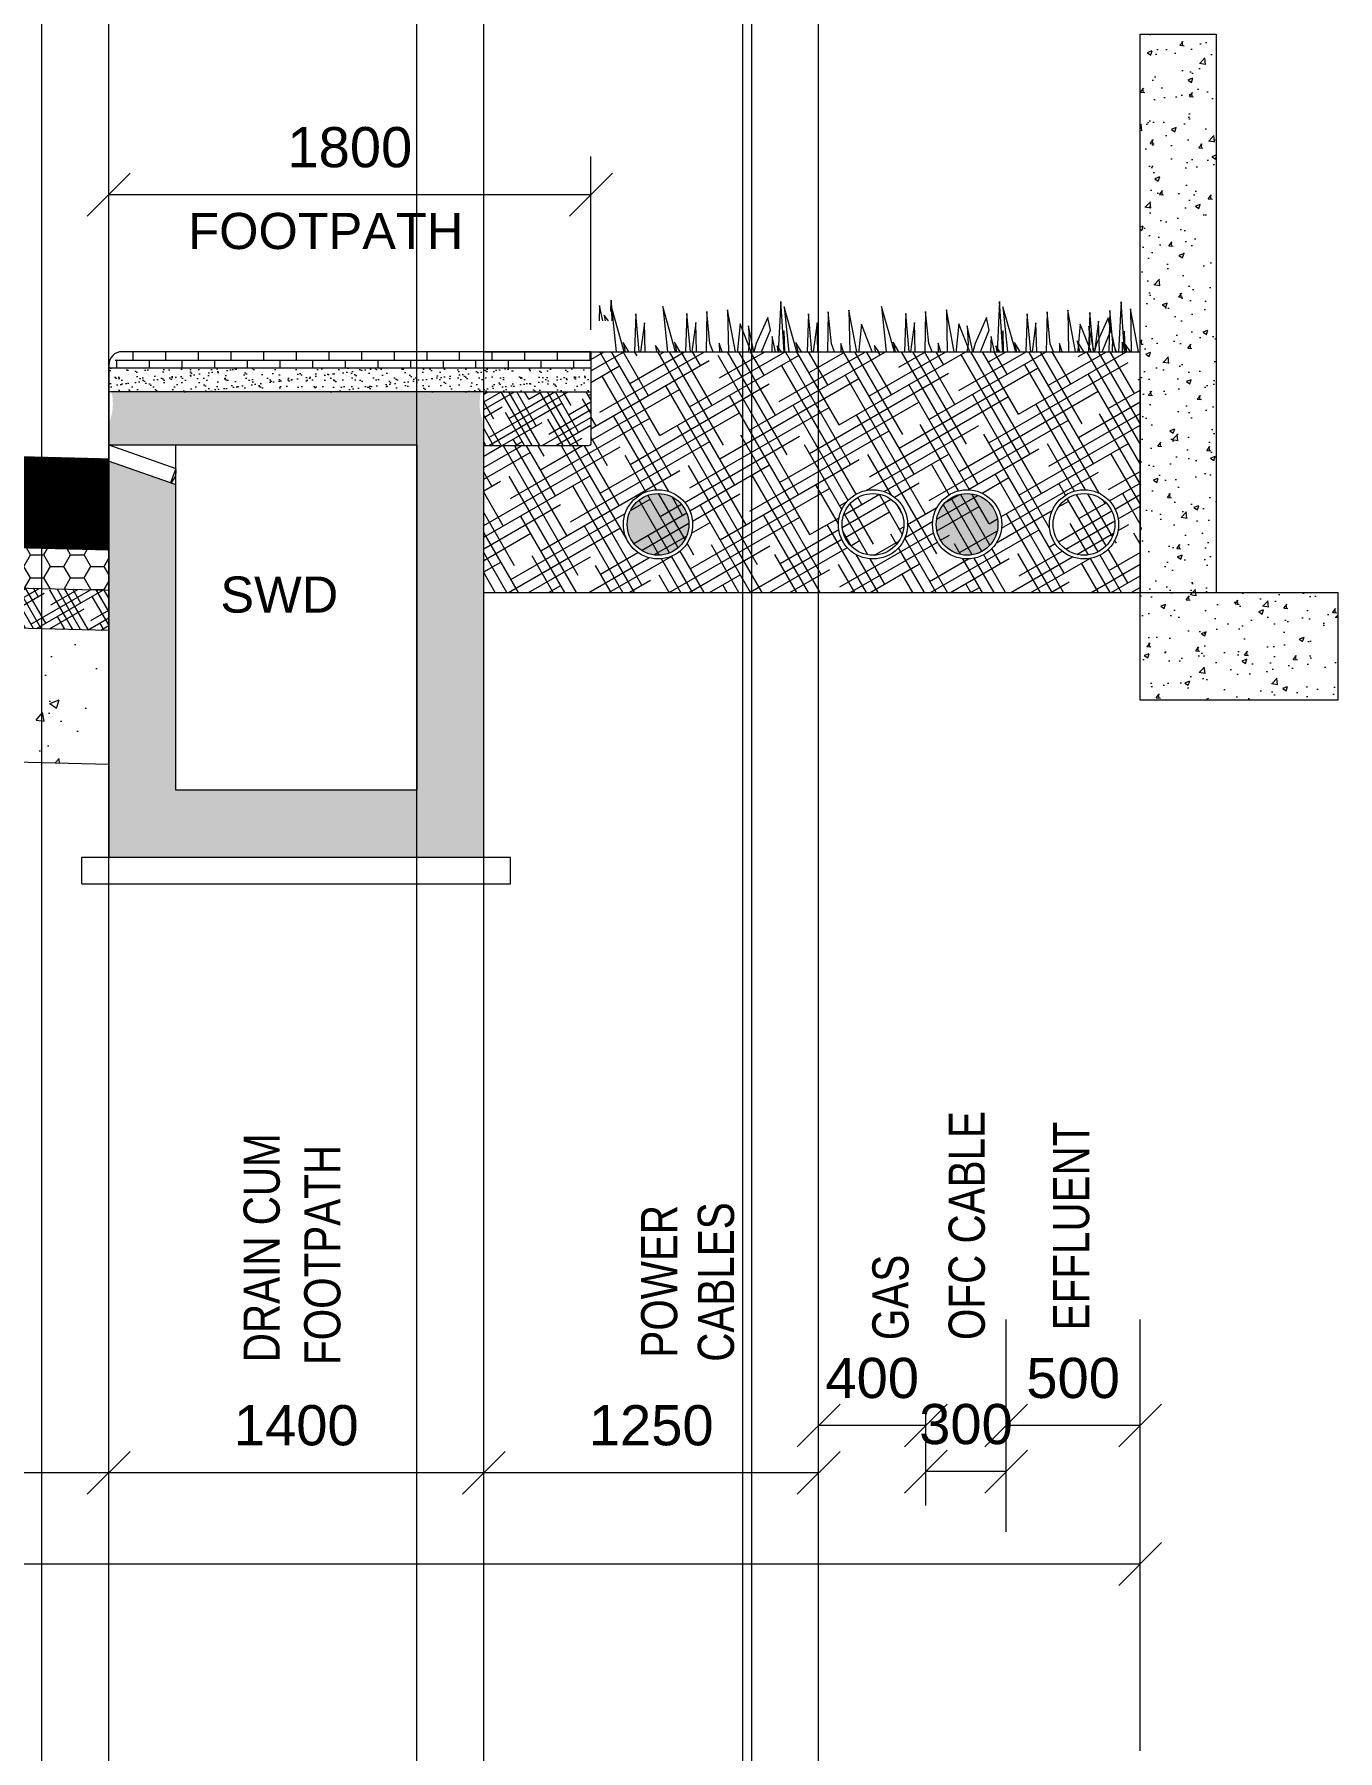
# Model space of a CAD drawing. Header units: inches. Extents: x 1863003 to 1881330, y 133141 to 515800.
# Drawn here: x 1875615 to 1880480, y 448050 to 454457 of the extents above; entities that cross this region are included whole.
import ezdxf

# ---------------------------------------------------------------- set-up
doc = ezdxf.new("R2010")
doc.units = ezdxf.units.IN
doc.header["$MEASUREMENT"] = 0
doc.layers.get('0').update_dxf_attribs({"color": 4, "linetype": 'ELEC_LINE', "lineweight": 13})
doc.layers.get('Defpoints').update_dxf_attribs({"lineweight": 13})
for name, color, linetype, lineweight in [('DIM', 7, 'Continuous', 13), ('DIMEN', 7, 'Continuous', 13), ('HATCH', 252, 'Continuous', 13)]:
    doc.layers.add(name, color=color, linetype=linetype, lineweight=lineweight)
doc.styles.add('ARIAL', font='arial.ttf')
doc.styles.get("Standard").update_dxf_attribs({"font": 'romans.shx'})
doc.linetypes.add('ELEC_LINE', pattern='A,12.7,-5.08,["EL",Standard,S=2.54,R=0,X=-2.54,Y=-1.27],-5.08', length=22.86)
doc.dimstyles.get("Standard").update_dxf_attribs({"dimtxt": 180, "dimasz": 160, "dimexe": 50, "dimexo": 50, "dimgap": 100, "dimtad": 1, "dimdec": 0, "dimzin": 0, "dimdsep": 46, "dimtxsty": 'ARIAL', "dimcen": 0.09, "dimclrd": 256, "dimclre": 256, "dimclrt": 256, "dimadec": 0, "dimazin": 0, "dimtm": 1e-09, "dimtfac": 1, "dimtdec": 0, "dimtofl": 0, "dimtmove": 0, "dimatfit": 3, "dimfxl": 0, "dimtolj": 1, "dimtzin": 0, "dimlwd": 9, "dimlwe": -1, "dimarcsym": 0})

# ---------------------------------------------------------------- blocks, each defined once
blk = doc.blocks.new('_Oblique')
at = {"color": 0, "linetype": 'ByBlock', "lineweight": -2}
blk.add_line((-0.5, -0.5), (0.5, 0.5), dxfattribs=at)
blk = doc.blocks.new('*D281')
at = {"layer": 'Defpoints', "color": 0, "ltscale": 0.02}
for p in [(1878942.303417261, 449091.2223591412), (1878942.303417261, 448914.5852513649), (1879242.303417261, 448914.5852513649)]:
    blk.add_point(p, dxfattribs=at)
at = {"layer": 'DIMEN', "ltscale": 0.02}
for p, q in [((1878942.303417261, 448964.5852513649), (1878942.303417261, 449141.2223591412)), ((1879242.303417261, 448964.5852513649), (1879242.303417261, 449141.2223591412))]:
    blk.add_line(p, q, dxfattribs=at)
at = {"layer": 'DIMEN', "lineweight": 9, "ltscale": 0.02}
blk.add_line((1879242.303417261, 449091.2223591412), (1878942.303417261, 449091.2223591412), dxfattribs=at)
at = {"layer": 'DIMEN', "lineweight": 9, "ltscale": 0.02, "xscale": 160, "yscale": 160, "zscale": 160, "rotation": 180}
blk.add_blockref('_Oblique', (1878942.303417261, 449091.2223591412), dxfattribs=at)
at = {"layer": 'DIMEN', "lineweight": 9, "ltscale": 0.02, "xscale": 160, "yscale": 160, "zscale": 160}
blk.add_blockref('_Oblique', (1879242.303417261, 449091.2223591412), dxfattribs=at)
at = {"layer": 'DIMEN', "ltscale": 0.02, "insert": (1879092.303417261, 449267.8594669174), "char_height": 150, "attachment_point": 5, "style": 'ARIAL'}
blk.add_mtext('\\A1;300', dxfattribs=at)
blk = doc.blocks.new('*D282')
at = {"layer": 'Defpoints', "color": 0, "ltscale": 0.02}
for p in [(1875892.303417261, 449086.9196093178), (1875892.303417261, 449086.9196093178), (1877292.303417261, 449086.9196093178)]:
    blk.add_point(p, dxfattribs=at)
at = {"layer": 'DIMEN', "lineweight": 9, "ltscale": 0.02}
blk.add_line((1877292.303417261, 449086.9196093178), (1875892.303417261, 449086.9196093178), dxfattribs=at)
at = {"layer": 'DIMEN', "lineweight": 9, "ltscale": 0.02, "xscale": 160, "yscale": 160, "zscale": 160, "rotation": 180}
blk.add_blockref('_Oblique', (1875892.303417261, 449086.9196093178), dxfattribs=at)
at = {"layer": 'DIMEN', "lineweight": 9, "ltscale": 0.02, "xscale": 160, "yscale": 160, "zscale": 160}
blk.add_blockref('_Oblique', (1877292.303417261, 449086.9196093178), dxfattribs=at)
at = {"layer": 'DIMEN', "ltscale": 0.02, "insert": (1876592.303417261, 449263.505557476), "char_height": 150, "attachment_point": 5, "style": 'ARIAL'}
blk.add_mtext('\\A1;1400', dxfattribs=at)
blk = doc.blocks.new('*D283')
at = {"layer": 'Defpoints', "color": 0, "ltscale": 0.02}
for p in [(1868892.303417261, 449086.9196093178), (1868892.303417261, 449086.9196093178), (1875892.303417261, 449086.9196093178)]:
    blk.add_point(p, dxfattribs=at)
at = {"layer": 'DIMEN', "lineweight": 9, "ltscale": 0.02}
blk.add_line((1875892.303417261, 449086.9196093178), (1868892.303417261, 449086.9196093178), dxfattribs=at)
at = {"layer": 'DIMEN', "lineweight": 9, "ltscale": 0.02, "xscale": 160, "yscale": 160, "zscale": 160, "rotation": 180}
blk.add_blockref('_Oblique', (1868892.303417261, 449086.9196093178), dxfattribs=at)
at = {"layer": 'DIMEN', "lineweight": 9, "ltscale": 0.02, "xscale": 160, "yscale": 160, "zscale": 160}
blk.add_blockref('_Oblique', (1875892.303417261, 449086.9196093178), dxfattribs=at)
at = {"layer": 'DIMEN', "ltscale": 0.02, "insert": (1872392.303417261, 449263.505557476), "char_height": 150, "attachment_point": 5, "style": 'ARIAL'}
blk.add_mtext('\\A1;7000', dxfattribs=at)
blk = doc.blocks.new('*D285')
at = {"layer": 'Defpoints', "color": 0, "ltscale": 0.02}
for p in [(1879742.303417261, 448746.6400187066), (1863742.303417261, 448569.0308781882), (1879742.303417261, 448569.0308781882)]:
    blk.add_point(p, dxfattribs=at)
at = {"layer": 'DIMEN', "ltscale": 0.02}
for p, q in [((1863742.303417261, 448619.0308781882), (1863742.303417261, 448796.6400187066)), ((1879742.303417261, 448619.0308781882), (1879742.303417261, 448796.6400187066))]:
    blk.add_line(p, q, dxfattribs=at)
at = {"layer": 'DIMEN', "lineweight": 9, "ltscale": 0.02}
blk.add_line((1863742.303417261, 448746.6400187066), (1879742.303417261, 448746.6400187066), dxfattribs=at)
at = {"layer": 'DIMEN', "lineweight": 9, "ltscale": 0.02, "xscale": 160, "yscale": 160, "zscale": 160, "rotation": 180}
blk.add_blockref('_Oblique', (1863742.303417261, 448746.6400187066), dxfattribs=at)
at = {"layer": 'DIMEN', "lineweight": 9, "ltscale": 0.02, "xscale": 160, "yscale": 160, "zscale": 160}
blk.add_blockref('_Oblique', (1879742.303417261, 448746.6400187066), dxfattribs=at)
at = {"layer": 'DIMEN', "ltscale": 0.02, "insert": (1872392.303417261, 448924.249159225), "char_height": 150, "attachment_point": 5, "style": 'ARIAL'}
blk.add_mtext('\\A1;16000 ROW', dxfattribs=at)
blk = doc.blocks.new('*D286')
at = {"layer": 'Defpoints', "color": 0, "ltscale": 0.02}
for p in [(1878542.303417261, 449263.505557476), (1878542.303417261, 449086.9196093178), (1878942.303417261, 449086.9196093178)]:
    blk.add_point(p, dxfattribs=at)
at = {"layer": 'DIMEN', "ltscale": 0.02}
for p, q in [((1878542.303417261, 449136.9196093178), (1878542.303417261, 449313.505557476)), ((1878942.303417261, 449136.9196093178), (1878942.303417261, 449313.505557476))]:
    blk.add_line(p, q, dxfattribs=at)
at = {"layer": 'DIMEN', "lineweight": 9, "ltscale": 0.02}
blk.add_line((1878942.303417261, 449263.505557476), (1878542.303417261, 449263.505557476), dxfattribs=at)
at = {"layer": 'DIMEN', "lineweight": 9, "ltscale": 0.02, "xscale": 160, "yscale": 160, "zscale": 160, "rotation": 180}
blk.add_blockref('_Oblique', (1878542.303417261, 449263.505557476), dxfattribs=at)
at = {"layer": 'DIMEN', "lineweight": 9, "ltscale": 0.02, "xscale": 160, "yscale": 160, "zscale": 160}
blk.add_blockref('_Oblique', (1878942.303417261, 449263.505557476), dxfattribs=at)
at = {"layer": 'DIMEN', "ltscale": 0.02, "insert": (1878742.303417261, 449440.0915056342), "char_height": 150, "attachment_point": 5, "style": 'ARIAL'}
blk.add_mtext('\\A1;400', dxfattribs=at)
blk = doc.blocks.new('*D287')
at = {"layer": 'Defpoints', "color": 0, "ltscale": 0.02}
for p in [(1877292.303417261, 449086.9196093178), (1877292.303417261, 449086.9196093178), (1878542.303417261, 449086.9196093178)]:
    blk.add_point(p, dxfattribs=at)
at = {"layer": 'DIMEN', "lineweight": 9, "ltscale": 0.02}
blk.add_line((1878542.303417261, 449086.9196093178), (1877292.303417261, 449086.9196093178), dxfattribs=at)
at = {"layer": 'DIMEN', "lineweight": 9, "ltscale": 0.02, "xscale": 160, "yscale": 160, "zscale": 160, "rotation": 180}
blk.add_blockref('_Oblique', (1877292.303417261, 449086.9196093178), dxfattribs=at)
at = {"layer": 'DIMEN', "lineweight": 9, "ltscale": 0.02, "xscale": 160, "yscale": 160, "zscale": 160}
blk.add_blockref('_Oblique', (1878542.303417261, 449086.9196093178), dxfattribs=at)
at = {"layer": 'DIMEN', "ltscale": 0.02, "insert": (1877917.303417261, 449263.505557476), "char_height": 150, "attachment_point": 5, "style": 'ARIAL'}
blk.add_mtext('\\A1;1250', dxfattribs=at)
blk = doc.blocks.new('*D280')
at = {"layer": 'Defpoints', "color": 0, "ltscale": 0.02}
for p in [(1879242.303417261, 449263.505557476), (1879242.303417261, 449086.9196093178), (1879742.303417261, 449086.9196093178)]:
    blk.add_point(p, dxfattribs=at)
at = {"layer": 'DIMEN', "ltscale": 0.02}
for p, q in [((1879242.303417261, 449136.9196093178), (1879242.303417261, 449313.505557476)), ((1879742.303417261, 449136.9196093178), (1879742.303417261, 449313.505557476))]:
    blk.add_line(p, q, dxfattribs=at)
at = {"layer": 'DIMEN', "lineweight": 9, "ltscale": 0.02}
blk.add_line((1879742.303417261, 449263.505557476), (1879242.303417261, 449263.505557476), dxfattribs=at)
at = {"layer": 'DIMEN', "lineweight": 9, "ltscale": 0.02, "xscale": 160, "yscale": 160, "zscale": 160, "rotation": 180}
blk.add_blockref('_Oblique', (1879242.303417261, 449263.505557476), dxfattribs=at)
at = {"layer": 'DIMEN', "lineweight": 9, "ltscale": 0.02, "xscale": 160, "yscale": 160, "zscale": 160}
blk.add_blockref('_Oblique', (1879742.303417261, 449263.505557476), dxfattribs=at)
at = {"layer": 'DIMEN', "ltscale": 0.02, "insert": (1879492.303417261, 449440.0915056342), "char_height": 150, "attachment_point": 5, "style": 'ARIAL'}
blk.add_mtext('\\A1;500', dxfattribs=at)
blk = doc.blocks.new('*D302')
at = {"layer": 'Defpoints', "color": 0, "ltscale": 0.02}
for p in [(1875892.303417261, 453858.4804004476), (1875892.303417261, 453757.830784287), (1877692.303417261, 453757.830784287)]:
    blk.add_point(p, dxfattribs=at)
at = {"layer": 'DIMEN', "ltscale": 0.02}
for p, q in [((1875892.303417261, 453807.830784287), (1875892.303417261, 453908.4804004476)), ((1877692.303417261, 453807.830784287), (1877692.303417261, 453908.4804004476))]:
    blk.add_line(p, q, dxfattribs=at)
at = {"layer": 'DIMEN', "lineweight": 9, "ltscale": 0.02}
blk.add_line((1877692.303417261, 453858.4804004476), (1875892.303417261, 453858.4804004476), dxfattribs=at)
at = {"layer": 'DIMEN', "lineweight": 9, "ltscale": 0.02, "xscale": 160, "yscale": 160, "zscale": 160, "rotation": 180}
blk.add_blockref('_Oblique', (1875892.303417261, 453858.4804004476), dxfattribs=at)
at = {"layer": 'DIMEN', "lineweight": 9, "ltscale": 0.02, "xscale": 160, "yscale": 160, "zscale": 160}
blk.add_blockref('_Oblique', (1877692.303417261, 453858.4804004476), dxfattribs=at)
at = {"layer": 'DIMEN', "ltscale": 0.02, "insert": (1876792.303417261, 454035.0663486058), "char_height": 150, "attachment_point": 5, "style": 'ARIAL'}
blk.add_mtext('\\A1;1800', dxfattribs=at)

msp = doc.modelspace()

# ---------------------------------------------------------------- hatches: boundary and pattern name
at = {"layer": 'DIM', "linetype": 'Continuous'}
h = msp.add_hatch(dxfattribs=at)
h.set_pattern_fill('AR-CONC')
h.set_pattern_definition([(49.99999999999999, (250, -59156.75291054416), (182.184668996004, -15.93908553890309), [19.05, -209.55]), (355, (250, -59156.75291054416), (-35.24342142496934, 191.0568452390351), [15.24, -167.64058417]), (100.4514447, (265.1820070000831, -59158.08116404415), (146.9412470903533, 175.1177519121951), [16.19000879999999, -178.0902445999999]), (46.18420000000001, (250, -59105.95291054418), (271.0790408921299, -42.04232793272715), [28.575, -314.325]), (96.63555760999992, (272.5899000000209, -59109.45641054417), (237.404134051503, 247.4261245977215), [24.28502314, -267.13560816]), (351.1841511700001, (250, -59105.95291054418), (237.404134064977, 247.4261245855326), [22.85996707, -251.45973192]), (21, (275.3999999999069, -59118.65291054419), (151.6143912691325, -102.2651981870876), [19.05, -209.55]), (326.0000000000001, (275.3999999999069, -59118.65291054419), (61.80202834764707, 184.1879661223193), [15.24, -167.64]), (71.45144499999999, (288.0345326000825, -59127.17501044419), (213.4164192787161, 81.92276888590524), [16.1900088, -178.0899376]), (37.50000000000001, (250, -59156.75291054416), (3.088603250591817, 84.55503887315311), [0, -165.608, 0, -170.18, 0, -168.275]), (7.499999999999999, (250, -59156.75291054416), (66.81966251030575, 100.1805748181195), [0, -97.02799999999999, 0, -161.798, 0, -64.135]), (327.5, (193.3580000000075, -59156.75291054416), (135.5905951668714, -5.728743992673444), [0, -63.5, 0, -198.12, 0, -262.89]), (317.5, (167.9580000001006, -59156.75291054416), (148.129181386018, 25.42649103333303), [0, -82.55, 0, -131.572, 0, -186.69])])
h.paths.add_polyline_path([(1880026.77256499, 454457.3905892473), (1879742.303417261, 454457.3905892473), (1879742.303417261, 453328.657672091), (1879748.777303586, 453398.9679846614), (1879742.303417261, 453176.9082328927), (1879742.303417261, 452373.402582883), (1880026.77256499, 452373.402582883)])
h.paths.add_polyline_path([(1880479.828695668, 452373.402582883), (1879742.303417261, 452373.402582883), (1879742.303417261, 451970.9803872021), (1880479.828695668, 451970.9803872021)])
h = msp.add_hatch(dxfattribs=at)
h.set_pattern_fill('AR-BRSTD', scale=0.6)
h.set_pattern_definition([(0, (0, -59049.1424287713), (0, 40.64508), []), (90, (0, -59049.1424287713), (-60.95999999999999, 40.64508), [40.64508, -40.64508])])
h.paths.add_polyline_path([(1875892.303417261, 453212.4951185904), (1875942.303417261, 453272.4951185904), (1877692.303417261, 453272.4951185904), (1877692.303417261, 453212.4951185904)])
at = {"layer": 'DIM', "linetype": 'Continuous', "ltscale": 0.02}
h = msp.add_hatch(dxfattribs=at)
h.set_pattern_fill('HOUND', color=31, scale=600, angle=30, style=0)
h.set_pattern_definition([(29.99999999999999, (0, -7736.971386467572), (111.1538105676658, 107.4759526419164), [600, -300]), (120, (0, -7736.971386467572), (42.52404735808353, -148.6538105676658), [599.9999999999995, -299.9999999999998])])
h.paths.add_polyline_path([(1879742.303417261, 453272.4951185904), (1879571.63528039, 453272.4951185904), (1879571.075104623, 453270.4605829032), (1879570.639627439, 453272.4951185904), (1879117.999506459, 453272.4951185904), (1879117.782690672, 453271.7076524341), (1879117.614139416, 453272.4951185904), (1878301.19825132, 453272.4951185904), (1878300.981435532, 453271.7076524341), (1878300.812884276, 453272.4951185904), (1877692.303417261, 453272.4951185904), (1877692.303417261, 453130.1056003632), (1877692.303417261, 452931.0870324877, -0.4142135623730951), (1877682.303417261, 452921.0870324877), (1877292.303417261, 452921.0870324877), (1877292.303417261, 452373.402582883), (1879742.303417261, 452373.402582883)])
h.paths.add_polyline_path([(1878072.045443517, 452627.7982992774, -1), (1877813.604650027, 452627.7982992774, -1)], flags=16)
h.paths.add_polyline_path([(1878058.0413796, 452627.7982992774, -1), (1877827.608713944, 452627.7982992774, -1)], flags=0)
h.paths.add_polyline_path([(1878874.481868698, 452627.7982992774, -1), (1878616.041075208, 452627.7982992774, -1)], flags=16)
h.paths.add_polyline_path([(1878860.477804781, 452627.7982992774, -1), (1878630.045139126, 452627.7982992774, -1)], flags=0)
h.paths.add_polyline_path([(1879225.815088926, 452627.7982992774, -1), (1878967.374295436, 452627.7982992774, -1)], flags=16)
h.paths.add_polyline_path([(1879211.811025009, 452627.7982992774, -1), (1878981.378359353, 452627.7982992774, -1)], flags=0)
h.paths.add_polyline_path([(1879662.209458101, 452627.7982992774, -1), (1879403.768664612, 452627.7982992774, -1)], flags=16)
h.paths.add_polyline_path([(1879648.205394184, 452627.7982992774, -1), (1879417.772728529, 452627.7982992774, -1)], flags=0)
at = {"layer": 'DIM', "linetype": 'Continuous'}
h = msp.add_hatch(dxfattribs=at)
h.set_pattern_fill('AR-SAND')
h.set_pattern_definition([(37.50000000000001, (0, -59049.1424287713), (-1.600031295984046, 48.94132373293424), [0, -38.608, 0, -43.18, 0, -41.275]), (7.499999999999999, (0, -59049.1424287713), (44.95232831380027, 71.68251005683543), [0, -20.828, 0, -34.798, 0, -13.335]), (327.5, (-31.24200000008568, -59049.1424287713), (79.0992370241458, 0.1437184678545762), [0, -12.7, 0, -45.72, 0, -59.69]), (317.5, (-31.24200000008568, -59049.1424287713), (76.35564524722972, 22.29293232572163), [0, -6.35, 0, -29.972, 0, -34.29])])
h.paths.add_polyline_path([(1875892.303417261, 453122.4951185903), (1875892.303417261, 453212.4951185903), (1877692.303417261, 453212.4951185904), (1877692.303417261, 453122.4951185904)])
h = msp.add_hatch(dxfattribs=at)
h.set_pattern_fill('AR-CONC', scale=10)
h.set_pattern_definition([(49.99999999999999, (0, -59306.75291054416), (71.72601826007535, -6.275213498259511), [7.5, -82.5]), (355, (0, -59306.75291054416), (-13.8751333613, 75.21921337000119), [6, -66]), (100.45144446, (5.9771681, -59307.27584494418), (57.8508846727112, 68.94399909686294), [6.374019199999994, -70.11421119999991]), (46.18420000000001, (0, -59286.75291054416), (106.7241330671572, -16.55192807930765), [11.25, -123.75]), (96.63563549, (8.8936745, -59288.1322412442), (93.46619456742283, 97.41186007745505), [9.5610342, -105.171376]), (351.1841639899999, (0, -59286.75291054416), (93.46619450547732, 97.41186002699902), [9, -99.0000001]), (21, (10, -59291.75291054416), (59.69070521184616, -40.26188906653388), [7.5, -82.5]), (326.0000000000001, (10, -59291.75291054416), (24.33153319215817, 72.5150045046853), [6, -66]), (71.45144474, (14.9742254, -59295.10806794418), (84.02223767299711, 32.25311528063538), [6.374019000000001, -70.1142112]), (37.50000000000001, (0, -59306.75291054416), (1.215985531729067, 33.28938538313115), [0, -65.19999999999999, 0, -67, 0, -66.25]), (7.499999999999999, (0, -59306.75291054416), (26.30695374421486, 39.44117118823603), [0, -38.2, 0, -63.7, 0, -25.25]), (327.5, (-22.3, -59306.75291054416), (53.3822436172409, -2.255487173437976), [0, -25, 0, -78, 0, -103.5]), (317.5, (-32.3, -59306.75291054416), (58.31861693423862, 10.01049823323177), [0, -32.5, 0, -51.8, 0, -73.5])])
edge = h.paths.add_edge_path()
edge.add_line((1876142.303417261, 452776.6486620866), (1875892.303417261, 452864.8846368175))
edge.add_line((1875892.303417261, 452864.8846368175), (1875892.303417261, 451385.346584435))
edge.add_line((1875892.303417261, 451385.346584435), (1877292.303417261, 451385.346584435))
edge.add_line((1877292.303417261, 451385.346584435), (1877292.303417261, 453004.8846368175))
edge.add_arc((1877459.64968594, 453078.3438665394), 182.7594924270713, 166.0201188885562, 203.6998144573978, ccw=False)
edge.add_line((1877282.303417261, 453122.4951185904), (1875902.303417261, 453122.4951185904))
edge.add_arc((1875724.957148584, 453078.3438665385), 182.7594924245774, -23.699814457440596, 13.979881111921088, ccw=False)
edge.add_line((1875892.303417261, 453004.8846368175), (1875892.303417261, 452924.9586801418))
edge.add_line((1875892.303417261, 452924.9586801418), (1877042.303417261, 452924.9586801418))
edge.add_line((1877042.303417261, 452924.9586801418), (1877042.303417261, 451635.346584435))
edge.add_line((1877042.303417261, 451635.346584435), (1876142.303417261, 451635.346584435))
edge.add_line((1876142.303417261, 451635.346584435), (1876142.303417261, 452776.6486620866))
edge = h.paths.add_edge_path()
edge.add_line((1868892.303417261, 452864.8846368175), (1868642.303417261, 452776.6486620866))
edge.add_line((1868642.303417261, 452776.6486620866), (1868642.303417261, 451635.346584435))
edge.add_line((1868642.303417261, 451635.346584435), (1867742.303417261, 451635.346584435))
edge.add_line((1867742.303417261, 451635.346584435), (1867742.303417261, 452924.9586801418))
edge.add_line((1867742.303417261, 452924.9586801418), (1868892.303417261, 452924.9586801418))
edge.add_line((1868892.303417261, 452924.9586801418), (1868892.303417261, 453004.8846368175))
edge.add_arc((1869099.940649027, 453095.0329298906), 226.3623969641322, 164.0402062105401, 203.4686763534831, ccw=False)
edge.add_line((1868882.303417261, 453157.2741550446), (1867502.303417261, 453157.2741550446))
edge.add_arc((1867284.666185495, 453095.0329298906), 226.3623969641368, -23.46867635348309, 15.959793789459923, ccw=False)
edge.add_line((1867492.303417261, 453004.8846368175), (1867492.303417261, 451385.346584435))
edge.add_line((1867492.303417261, 451385.346584435), (1868892.303417261, 451385.346584435))
edge.add_line((1868892.303417261, 451385.346584435), (1868892.303417261, 452864.8846368175))
at = {"layer": 'DIM', "linetype": 'Continuous', "ltscale": 0.02}
h = msp.add_hatch(dxfattribs=at)
h.set_pattern_fill('HOUND', color=130, scale=400, angle=30, style=0)
h.set_pattern_definition([(29.99999999999999, (0, -59049.1424287713), (74.10254037844388, 71.65063509461096), [400, -200]), (120, (0, -59049.1424287713), (28.34936490538902, -99.10254037844388), [399.9999999999995, -199.9999999999997])])
h.paths.add_polyline_path([(1877292.303417261, 452922.4951185904), (1877292.303417261, 453122.4951185904), (1877692.303417261, 453122.4951185904), (1877692.303417261, 453093.6579883198), (1877692.303417261, 452922.4951185904)])
at = {"layer": 'DIM', "linetype": 'Continuous'}
h = msp.add_hatch(color=7, dxfattribs=at)
h.dxf.hatch_style = 1
h.paths.add_polyline_path([(1877827.608713944, 452627.7982992774, 1), (1878058.0413796, 452627.7982992774, 1)])
h = msp.add_hatch(color=7, dxfattribs=at)
h.dxf.hatch_style = 1
h.paths.add_polyline_path([(1878981.378359353, 452627.7982992774, 1), (1879211.811025009, 452627.7982992774, 1)])
at = {"layer": 'DIM', "linetype": 'Continuous', "ltscale": 0.02}
h = msp.add_hatch(dxfattribs=at)
h.set_pattern_fill('HONEY', color=31, scale=400, style=0)
h.set_pattern_definition([(0, (0, -59306.75291054416), (75, 43.30127018922193), [50, -100]), (120, (0, -59306.75291054416), (-74.99999999999997, 43.30127018922194), [49.99999999999997, -99.99999999999994]), (59.99999999999999, (0, -59306.75291054416), (1.665334536937735e-14, 86.60254037844388), [-100, 50])])
h.paths.add_polyline_path([(1872392.303417261, 452619.9219758459), (1872392.303417261, 452469.8750726316), (1875892.303417261, 452382.3419014237), (1875892.303417261, 452532.388804638)])
h = msp.add_hatch(dxfattribs=at)
h.set_pattern_fill('HOUND', color=130, scale=400, angle=30, style=0)
h.set_pattern_definition([(29.99999999999999, (0, -59306.75291054416), (74.10254037844388, 71.65063509461096), [400, -200]), (120, (0, -59306.75291054416), (28.34936490538902, -99.10254037844388), [399.9999999999998, -199.9999999999999])])
h.paths.add_polyline_path([(1872392.303417261, 452469.8750726316), (1872392.303417261, 452319.8281694173), (1875892.303417261, 452232.2949982095), (1875892.303417261, 452382.3419014237)])
h = msp.add_hatch(dxfattribs=at)
h.set_pattern_fill('AR-CONC', scale=50, style=0)
h.set_pattern_definition([(49.99999999999999, (0, -59306.75291054416), (358.6300913003767, -31.37606749129755), [37.5, -412.5]), (355, (0, -59306.75291054416), (-69.3756668065, 376.0960668500059), [30, -330]), (100.45144446, (29.8858405, -59309.36758254417), (289.254423363556, 344.7199954843147), [31.87009599999998, -350.5710559999998]), (46.18420000000001, (0, -59206.75291054416), (533.6206653357862, -82.75964039653827), [56.25, -618.75]), (96.63563549, (44.4683725, -59213.64956404416), (467.3309728371142, 487.0593003872752), [47.805171, -525.8568799999999]), (351.1841639899999, (0, -59206.75291054416), (467.3309725273866, 487.0593001349951), [45, -495.0000004999999]), (21, (50, -59231.75291054416), (298.4535260592309, -201.3094453326694), [37.5, -412.5]), (326.0000000000001, (50, -59231.75291054416), (121.6576659607909, 362.5750225234265), [30, -330]), (71.45144474, (74.871127, -59248.52869754416), (420.1111883649855, 161.2655764031769), [31.870095, -350.571056]), (37.50000000000001, (0, -59306.75291054416), (6.079927658645334, 166.4469269156558), [0, -326, 0, -335, 0, -331.25]), (7.499999999999999, (0, -59306.75291054416), (131.5347687210743, 197.2058559411801), [0, -191, 0, -318.5, 0, -126.25]), (327.5, (-111.5, -59306.75291054416), (266.9112180862045, -11.27743586718988), [0, -125, 0, -390, 0, -517.5]), (317.5, (-161.5, -59306.75291054416), (291.5930846711931, 50.05249116615887), [0, -162.5, 0, -259, 0, -367.5])])
h.paths.add_polyline_path([(1875892.303417261, 452232.2949982095), (1872392.303417261, 452319.8281694173), (1872392.303417261, 451819.6718253697), (1875892.303417261, 451732.1386541618)])
at = {"layer": 'HATCH', "linetype": 'Continuous', "ltscale": 0.02}
h = msp.add_hatch(dxfattribs=at)
h.set_pattern_fill('ANSI31', color=141, scale=10)
h.set_pattern_definition([(45, (0, -59306.75291054416), (-0.8838834764831844, 0.8838834764831844), [])])
h.paths.add_polyline_path([(1875892.303417261, 452864.8846368175), (1875892.303417261, 452872.4951185904), (1872392.303417261, 452960.0282897982), (1872392.303417261, 452619.9219758459), (1875892.303417261, 452532.388804638)])

# ---------------------------------------------------------------- linework, layer by layer
at = {"color": 7, "linetype": 'Continuous', "ltscale": 0.02}
msp.add_line((1877292.303417261, 451385.346584435), (1877292.303417261, 453122.4951185904), dxfattribs=at)
at = {"color": 8, "linetype": 'Continuous', "ltscale": 0.02}
for p in [(1875642.303417261, 502880.9297705453), (1875642.303417261, 502880.9297705453), (1875892.303417261, 502880.9297705453), (1877042.303417261, 502880.9297705453), (1877292.303417261, 500369.9108982697), (1878259.153346671, 500590.1132772009), (1878293.434488517, 500590.1132772009), (1878542.303417261, 500369.9108982697)]:
    msp.add_xline(p, (0, 1), dxfattribs=at)
at = {"color": 66, "linetype": 'Continuous', "lineweight": 9, "ltscale": 0.25, "flags": 128}
for points in [[(1877736.874532989, 453387.7160821361), (1877724.355351331, 453444.3669762581), (1877722.746376747, 453387.7160821361)], [(1877766.591858456, 453422.4636581946), (1877768.102111508, 453465.244976504), (1877770.225727342, 453387.7160821361)], [(1877816.572676037, 453272.4951185904), (1877768.906788205, 453440.2768918779), (1877786.236033431, 453272.4951185904)], [(1878008.368247645, 453272.4951185904), (1877960.348074152, 453441.5239614088), (1877977.806122247, 453272.4951185904)], [(1878148.923933035, 453272.4951185904), (1878136.602305377, 453302.9850913601), (1878124.933122354, 453422.664265801), (1878121.89309788, 453272.4951185904)], [(1878231.499428986, 453272.4951185904), (1878202.262024213, 453428.5192486864), (1878205.324443927, 453272.4951185904)], [(1878413.642767376, 453272.4951185904), (1878401.130326773, 453460.1247098808), (1878391.484261379, 453272.4951185904)], [(1878461.306375936, 453272.4951185904), (1878413.640488104, 453440.2768918779), (1878430.96973333, 453272.4951185904)], [(1878601.712380436, 453272.4951185904), (1878589.894719329, 453301.7380218292), (1878578.225536305, 453421.41719627), (1878575.21075751, 453272.4951185904)], [(1878684.558154234, 453272.4951185904), (1878655.554438165, 453427.2721791554), (1878658.592380573, 453272.4951185904)], [(1878825.169502785, 453272.4951185904), (1878777.149329292, 453441.5239614088), (1878794.607377387, 453272.4951185904)], [(1878965.725188175, 453272.4951185904), (1878953.403560517, 453302.9850913601), (1878941.734377494, 453422.664265801), (1878938.69435302, 453272.4951185904)], [(1879048.300684126, 453272.4951185904), (1879019.063279353, 453428.5192486864), (1879022.125699066, 453272.4951185904)], [(1879230.444022516, 453272.4951185904), (1879217.931581912, 453460.1247098808), (1879208.285516519, 453272.4951185904)], [(1879278.107631076, 453272.4951185904), (1879230.441743244, 453440.2768918779), (1879247.77098847, 453272.4951185904)], [(1879418.513635576, 453272.4951185904), (1879406.695974468, 453301.7380218292), (1879395.026791445, 453421.41719627), (1879392.012012649, 453272.4951185904)], [(1879501.359409374, 453272.4951185904), (1879472.355693305, 453427.2721791554), (1879475.393635712, 453272.4951185904)], [(1879568.306073292, 453272.4951185904), (1879554.675953309, 453419.3780809287), (1879549.636520683, 453272.4951185904)], [(1879654.430433323, 453272.4951185904), (1879640.502200934, 453306.9606484715), (1879628.833017912, 453426.6398229123), (1879625.712512253, 453272.4951185904)], [(1879683.653273235, 453272.4951185904), (1879671.223995864, 453458.8776403499), (1879661.642042502, 453272.4951185904)], [(1879736.144305287, 453272.4951185904), (1879706.161919771, 453432.4948057977), (1879709.302371161, 453272.4951185904)], [(1877757.46204563, 453387.7160821361), (1877742.214546446, 453409.2519122589), (1877745.410749538, 453387.7160821361)], [(1877872.480254041, 453272.4951185904), (1877859.334771804, 453414.1554542864), (1877854.474523167, 453272.4951185904)], [(1877894.931036832, 453272.4951185904), (1877891.893897304, 453380.7429641401), (1877877.612424917, 453272.4951185904)], [(1878064.037262787, 453272.4951185904), (1878050.776057751, 453415.4025238174), (1878045.873023193, 453272.4951185904)], [(1878086.407312151, 453272.4951185904), (1878083.335183252, 453381.990033671), (1878068.889181132, 453272.4951185904)], [(1878289.900195207, 453272.4951185904), (1878248.838429986, 453377.1286949493), (1878239.311288993, 453279.7511125413), (1878238.888006864, 453272.4951185904)], [(1878329.563178582, 453272.4951185904), (1878362.457376559, 453352.8409733298), (1878352.559486648, 453399.6989750207), (1878309.631634673, 453303.1248252278), (1878300.981435532, 453271.7076524341), (1878280.267745235, 453368.4813611122), (1878283.339454892, 453301.1496306803), (1878278.634929145, 453272.4951185904)], [(1878517.21395394, 453272.4951185904), (1878504.068471703, 453414.1554542864), (1878499.208223066, 453272.4951185904)], [(1878539.664736731, 453272.4951185904), (1878536.627597203, 453380.7429641401), (1878522.346124816, 453272.4951185904)], [(1878742.703216766, 453272.4951185904), (1878702.130843938, 453375.8816254184), (1878692.603702945, 453278.5040430103), (1878692.253169257, 453272.4951185904)], [(1878880.838517926, 453272.4951185904), (1878867.577312891, 453415.4025238174), (1878862.674278332, 453272.4951185904)], [(1878903.208567291, 453272.4951185904), (1878900.136438391, 453381.990033671), (1878885.690436272, 453272.4951185904)], [(1879106.701450347, 453272.4951185904), (1879065.639685126, 453377.1286949493), (1879056.112544133, 453279.7511125413), (1879055.689262004, 453272.4951185904)], [(1879146.364433722, 453272.4951185904), (1879179.258631699, 453352.8409733298), (1879169.360741788, 453399.6989750207), (1879126.432889813, 453303.1248252278), (1879117.782690672, 453271.7076524341), (1879097.069000375, 453368.4813611122), (1879100.140710032, 453301.1496306803), (1879095.436184285, 453272.4951185904)], [(1879334.01520908, 453272.4951185904), (1879320.869726843, 453414.1554542864), (1879316.009478206, 453272.4951185904)], [(1879356.465991871, 453272.4951185904), (1879353.428852343, 453380.7429641401), (1879339.147379956, 453272.4951185904)], [(1879559.504471906, 453272.4951185904), (1879518.932099078, 453375.8816254184), (1879509.404958085, 453278.5040430103), (1879509.054424396, 453272.4951185904)], [(1879600.167407331, 453272.4951185905), (1879632.551045651, 453351.593903799), (1879622.653155739, 453398.4519054897), (1879579.725303765, 453301.8777556969), (1879571.075104623, 453270.4605829032), (1879550.361414327, 453367.2342915812), (1879553.433123984, 453299.9025611493), (1879548.933343329, 453272.4951185904)], [(1879590.418751006, 453272.4951185904), (1879587.235078809, 453385.9655907825), (1879572.264569168, 453272.4951185904)], [(1877833.291819359, 453272.4951185904), (1877812.217184791, 453307.3056659884), (1877819.547729949, 453272.4951185904)], [(1877949.786264418, 453272.4951185904), (1877933.655832394, 453295.2780182442), (1877937.03711716, 453272.4951185904)], [(1878025.488092993, 453272.4951185904), (1878003.658470739, 453308.5527355192), (1878011.251628817, 453272.4951185904)], [(1878182.120581787, 453272.4951185904), (1878171.485999784, 453303.8007755282), (1878171.633886549, 453272.4951185904)], [(1878381.608232889, 453272.4951185904), (1878369.08905123, 453329.1460127124), (1878367.480076646, 453272.4951185904)], [(1878402.195745529, 453272.4951185904), (1878386.948246345, 453294.0309487132), (1878390.144449438, 453272.4951185904)], [(1878411.325558355, 453307.2426946489), (1878412.835811407, 453350.0240129583), (1878414.959427241, 453272.4951185904)], [(1878478.025519259, 453272.4951185904), (1878456.950884691, 453307.3056659884), (1878464.281429848, 453272.4951185904)], [(1878634.989364214, 453272.4951185904), (1878624.778413736, 453302.5537059973), (1878624.920409391, 453272.4951185904)], [(1878766.587519557, 453272.4951185904), (1878750.457087533, 453295.2780182442), (1878753.8383723, 453272.4951185904)], [(1878842.289348133, 453272.4951185904), (1878820.459725878, 453308.5527355192), (1878828.052883957, 453272.4951185904)], [(1878998.921836927, 453272.4951185904), (1878988.287254924, 453303.8007755282), (1878988.435141689, 453272.4951185904)], [(1879198.409488028, 453272.4951185904), (1879185.89030637, 453329.1460127124), (1879184.281331786, 453272.4951185904)], [(1879218.997000669, 453272.4951185904), (1879203.749501485, 453294.0309487132), (1879206.945704577, 453272.4951185904)], [(1879228.126813495, 453307.2426946489), (1879229.637066547, 453350.0240129583), (1879231.760682381, 453272.4951185904)], [(1879294.826774398, 453272.4951185904), (1879273.75213983, 453307.3056659884), (1879281.082684988, 453272.4951185904)], [(1879451.790619354, 453272.4951185904), (1879441.579668876, 453302.5537059973), (1879441.72166453, 453272.4951185904)], [(1879531.79482842, 453272.4951185903), (1879507.558366296, 453312.5282926307), (1879515.98871319, 453272.4951185904)], [(1879651.426314273, 453272.4951185904), (1879639.182720322, 453327.8989431815), (1879637.609164475, 453272.4951185904)], [(1879687.370980488, 453272.4951185904), (1879675.385895342, 453307.7763326396), (1879675.552562492, 453272.4951185904)], [(1879681.419227447, 453305.995625118), (1879682.929480498, 453348.7769434273), (1879685.018937499, 453272.4951185904)], [(1879706.500878677, 453272.4951185902), (1879687.555727951, 453299.2535753555), (1879691.527038171, 453272.4951185904)]]:
    msp.add_lwpolyline(points, dxfattribs=at)
at = {"color": 7, "linetype": 'Continuous', "ltscale": 0.02}
msp.add_lwpolyline([(1877692.303417261, 453272.4951185904), (1875942.303417261, 453272.4951185904, 0.4142135623730951), (1875892.303417261, 453222.4951185904), (1875892.303417261, 451385.346584435)], format="xyb", dxfattribs=at)
for points in [[(1877292.303417261, 453122.4951185904), (1875892.303417261, 453122.4951185904)], [(1875892.303417261, 452924.9586801418), (1877042.303417261, 452924.9586801418)], [(1877042.303417261, 452924.9586801418), (1877042.303417261, 451635.346584435), (1876142.303417261, 451635.346584435), (1876142.303417261, 452924.9586801418)], [(1875792.303417261, 451285.346584435), (1875792.303417261, 451385.346584435)], [(1875792.303417261, 451385.346584435), (1877392.303417261, 451385.346584435)], [(1877392.303417261, 451285.346584435), (1877392.303417261, 451385.346584435)], [(1875792.303417261, 451285.346584435), (1877392.303417261, 451285.346584435)]]:
    msp.add_lwpolyline(points, dxfattribs=at)
at = {"color": 6, "linetype": 'Continuous', "ltscale": 0.02}
for points in [[(1872392.303417261, 452960.0282897982), (1875892.303417261, 452872.4951185904)], [(1872392.303417261, 452619.9219758459), (1875892.303417261, 452532.388804638)], [(1872392.303417261, 452469.8750726316), (1875892.303417261, 452382.3419014237)], [(1872392.303417261, 452319.8281694173), (1875892.303417261, 452232.2949982095)], [(1872379.802587377, 451819.9844645932), (1875892.303417261, 451732.1386541618), (1875892.303417261, 451814.8846368175)]]:
    msp.add_lwpolyline(points, dxfattribs=at)
at = {"color": 8, "linetype": 'Continuous', "ltscale": 0.02}
for points in [[(1875892.303417261, 448866.7172303866), (1875892.303417261, 449659.0771219134)], [(1877292.303417261, 448866.7172303866), (1877292.303417261, 449659.0771219134)], [(1878542.303417261, 448866.7172303866), (1878542.303417261, 449659.0771219134)], [(1879242.303417261, 448866.7172303866), (1879242.303417261, 449659.0771219134)], [(1879742.303417261, 448049.5436768346), (1879742.303417261, 449659.0771219134)]]:
    msp.add_lwpolyline(points, dxfattribs=at)
at = {"layer": 'DIM', "color": 7, "linetype": 'Continuous'}
for points in [[(1879742.303417261, 452373.402582883), (1879742.303417261, 454457.3905892473), (1880026.77256499, 454457.3905892473), (1880026.77256499, 452373.402582883)], [(1875892.303417261, 453212.4951185904), (1877692.303417261, 453212.4951185904)], [(1879742.303417261, 453164.8846368175), (1879742.303417261, 452373.402582883)], [(1877292.303417261, 453122.4951185904), (1877692.303417261, 453122.4951185904)], [(1875892.303417261, 452924.9586801418), (1876142.303417261, 452836.722705411)], [(1875890.398979853, 452865.5567963814), (1876142.303417261, 452776.6486620866)], [(1876142.303417261, 452836.722705411), (1876123.449296604, 452783.3031089419)], [(1877292.303417261, 452373.402582883), (1879992.303417261, 452373.402582883)], [(1879742.303417261, 452373.402582883), (1880479.828695668, 452373.402582883), (1880479.828695668, 451970.9803872021), (1879742.303417261, 451970.9803872021), (1879742.303417261, 452373.402582883)]]:
    msp.add_lwpolyline(points, dxfattribs=at)
at = {"layer": 'DIM', "color": 8, "linetype": 'Continuous'}
for points in [[(1877692.303417261, 453354.7510523389), (1877692.303417261, 454000.8699186748)], [(1875892.303417261, 453212.6863421921), (1875892.303417261, 453858.8052085279)]]:
    msp.add_lwpolyline(points, dxfattribs=at)
at = {"layer": 'DIM', "color": 83, "linetype": 'Continuous'}
msp.add_lwpolyline([(1877292.303417261, 453272.4951185904), (1879742.303417261, 453272.4951185904)], dxfattribs=at)
at = {"layer": 'DIM', "color": 7, "linetype": 'Continuous'}
msp.add_lwpolyline([(1877692.303417261, 453272.4951185904), (1877692.303417261, 452931.0870324877, -0.4142135623730951), (1877682.303417261, 452921.0870324877), (1877292.303417261, 452921.0870324877)], format="xyb", dxfattribs=at)
for centre, radius in [((1877942.825046772, 452627.7982992774), 129.2203967447354), ((1877942.825046772, 452627.7982992774), 115.2163328276442), ((1879096.594692181, 452627.7982992774), 129.2203967447354), ((1879096.594692181, 452627.7982992774), 115.2163328276442)]:
    msp.add_circle(centre, radius, dxfattribs=at)
at = {"layer": 'DIM', "color": 4, "linetype": 'Continuous'}
for centre, radius in [((1878745.261471953, 452627.7982992774), 129.2203967447354), ((1878745.261471953, 452627.7982992774), 115.2163328276442), ((1879532.989061357, 452627.7982992774), 129.2203967447354), ((1879532.989061357, 452627.7982992774), 115.2163328276442)]:
    msp.add_circle(centre, radius, dxfattribs=at)
at = {"layer": 'DIM', "color": 7, "linetype": 'Continuous'}
msp.add_arc((1876093.608651007, 452823.8722044073), 50.36184703248711, 306.3363843024271, 14.78326862056485, dxfattribs=at)

# ---------------------------------------------------------------- texts
at = {"layer": 'DIMEN', "linetype": 'Continuous', "style": 'ARIAL'}
for s, p in [('FOOTPATH', (1876189.279645382, 453655.7450902314)), ('SWD', (1876309.038733776, 452298.2254225464))]:
    msp.add_text(s, height=135, dxfattribs=at).set_placement(p)
at = {"layer": 'DIMEN', "linetype": 'Continuous', "style": 'ARIAL', "width": 0.8}
for s, p in [('OFC CABLE', (1879162.530583704, 449582.5767678137)), ('EFFLUENT', (1879552.378417675, 449618.657452624)), ('DRAIN CUM', (1876530.509199147, 449499.6820164626)), ('FOOTPATH', (1876757.000226287, 449489.629436631)), ('CABLES', (1878226.388752215, 449501.5221886646)), ('POWER', (1878014.430735688, 449516.8631448032)), ('GAS', (1878877.756850328, 449582.3709618117))]:
    msp.add_text(s, height=135, rotation=90, dxfattribs=at).set_placement(p)

# ---------------------------------------------------------------- dimensions: what is measured, and where the dimension line sits
at = {"layer": 'DIMEN', "ltscale": 0.02}
for p1, p2, distance, picture, middle in [((1877692.303417261, 453757.830784287), (1875892.303417261, 453757.830784287), -100.64961616060464, '*D302', (1876792.303417261, 454035.0663486058)), ((1875892.303417261, 449086.9196093178), (1868892.303417261, 449086.9196093178), 0, '*D283', (1872392.303417261, 449263.505557476)), ((1877292.303417261, 449086.9196093178), (1875892.303417261, 449086.9196093178), 0, '*D282', (1876592.303417261, 449263.505557476)), ((1878542.303417261, 449086.9196093178), (1877292.303417261, 449086.9196093178), 0, '*D287', (1877917.303417261, 449263.505557476))]:
    dim = msp.add_aligned_dim(p1=p1, p2=p2, distance=distance, dimstyle='Standard', override={"dimtxt": 150, "dimblk1": 'Oblique', "dimblk2": 'Oblique', "dimsah": 1}, dxfattribs=at)
    dim.commit()
    dim.dimension.update_dxf_attribs({"geometry": picture, "text_midpoint": middle})
for base, p1, p2, picture, middle in [((1878542.303417261, 449263.505557476), (1878942.303417261, 449086.9196093178), (1878542.303417261, 449086.9196093178), '*D286', (1878742.303417261, 449263.505557476)), ((1879242.303417261, 449263.505557476), (1879742.303417261, 449086.9196093178), (1879242.303417261, 449086.9196093178), '*D280', (1879492.303417261, 449263.505557476)), ((1878942.303417261, 449091.2223591412), (1879242.303417261, 448914.5852513649), (1878942.303417261, 448914.5852513649), '*D281', (1879092.303417261, 449091.2223591412))]:
    dim = msp.add_linear_dim(base=base, p1=p1, p2=p2, angle=180, dimstyle='Standard', override={"dimtxt": 150, "dimblk1": 'Oblique', "dimblk2": 'Oblique', "dimsah": 1}, dxfattribs=at)
    dim.commit()
    dim.dimension.update_dxf_attribs({"geometry": picture, "text_midpoint": middle, "dimtype": 161})
dim = msp.add_linear_dim(base=(1879742.303417261, 448746.6400187066), p1=(1863742.303417261, 448569.0308781882), p2=(1879742.303417261, 448569.0308781882), angle=0, text='<> ROW', dimstyle='Standard', override={"dimtxt": 150, "dimblk1": 'Oblique', "dimblk2": 'Oblique', "dimsah": 1}, dxfattribs=at)
dim.commit()
dim.dimension.update_dxf_attribs({"geometry": '*D285', "text_midpoint": (1872392.303417261, 448746.6400187066), "dimtype": 161})

doc.saveas('drawing.dxf')
